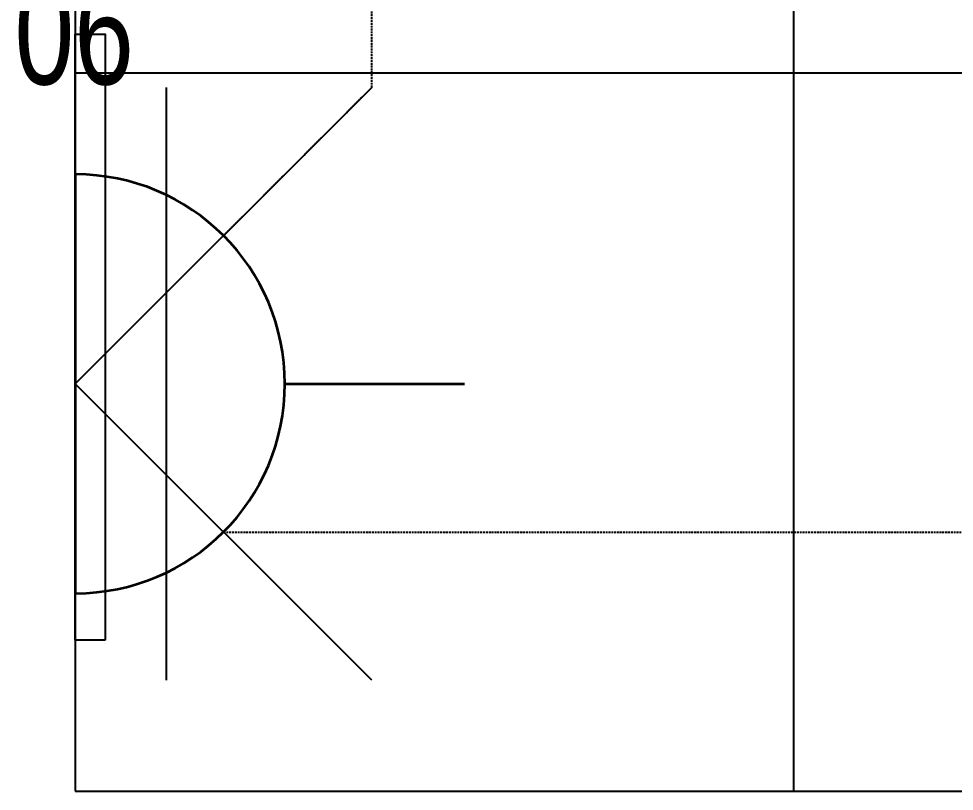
# Model space of a CAD drawing. Extents: x -12260 to 57327, y -29287 to 19916.
# Drawn here: x 29429 to 30210, y -6810 to -6165 of the extents above; entities that cross this region are included whole.
import ezdxf
from ezdxf.enums import TextEntityAlignment as Align

# ---------------------------------------------------------------- set-up
doc = ezdxf.new("R2010")
doc.units = 0
doc.header["$LTSCALE"] = 0.25
doc.linetypes.add('DASHDOT', pattern=[25.4, 12.7, -6.35, 0, -6.35])
doc.linetypes.add('HIDDEN', pattern=[9.525, 6.35, -3.175])
for name, color, linetype, lineweight in [('01-First Floor-FUR$0$72_EGR_EQP_TAG', 142, 'Continuous', 5), ('01-First Floor-FUR$0$LOADING', 253, 'Continuous', 5), ('01-First Floor-FUR$0$Walls', 251, 'Continuous', 5), ('E-LITE-CLNG-CNDT', 6, 'DASHDOT', 35), ('E-LITE-EXIT-NUMB', 6, 'Continuous', 25), ('E-POWR-FLOR-CNDT', 6, 'HIDDEN', 25), ('E-POWR-WALL @ 100', 4, 'Continuous', 35)]:
    doc.layers.add(name, color=color, linetype=linetype, lineweight=lineweight)
doc.layers.add('01-First Floor-FUR$0$FALSE CEILING', color=251, linetype='Continuous')
doc.styles.add('01-First Floor-FUR$0$X3G_ENTITY_257CFD', font='swisscl.ttf', dxfattribs={"height": 200})
doc.styles.add('DC_SIMPLEX', font='SIMPLEX.shx', dxfattribs={"width": 0.7})

# ---------------------------------------------------------------- blocks, each defined once
blk = doc.blocks.new('01-First Floor-FUR')
at = {"layer": '01-First Floor-FUR$0$FALSE CEILING', "linetype": 'Continuous'}
for p, q in [((30076, -6810), (30076, -2810)), ((29476, -6210), (32976, -6210))]:
    blk.add_line(p, q, dxfattribs=at)
at = {"layer": '01-First Floor-FUR$0$FALSE CEILING'}
blk.add_lwpolyline([(29476, -6810), (32976, -6810), (32976, -2810), (29476, -2810)], close=True, dxfattribs=at)
at = {"layer": '01-First Floor-FUR$0$FALSE CEILING', "elevation": -0.1}
blk.add_lwpolyline([(29501, -6683.69), (29476, -6683.69), (29476, -6177.69), (29501, -6177.69), (29501, -6683.69)], dxfattribs=at)
at = {"layer": '01-First Floor-FUR$0$LOADING', "elevation": -0.1}
blk.add_lwpolyline([(29501, -6683.69), (29476, -6683.69), (29476, -6177.69), (29501, -6177.69), (29501, -6683.69)], dxfattribs=at)
at = {"layer": '01-First Floor-FUR$0$Walls'}
for p, q in [((29476, -2810), (29476, -6810)), ((29476, -6810), (31896, -6810))]:
    blk.add_line(p, q, dxfattribs=at)
at = {"layer": '01-First Floor-FUR$0$72_EGR_EQP_TAG', "insert": (29475.12, -6132.2, -0.1), "char_height": 87.473, "attachment_point": 2, "style": '01-First Floor-FUR$0$X3G_ENTITY_257CFD'}
blk.add_mtext('06', dxfattribs=at)
blk = doc.blocks.new('*U11')
blk.add_line((0, 1.75), (0, 3.25))
blk.add_lwpolyline([(1.75, 0, 1), (-1.75, 0)], format="xyb", close=True)
at = {"layer": 'Defpoints'}
for p, q in [((-2.4749, 2.4749), (0, 0)), ((2.4749, 2.4749), (0, 0)), ((-2.4749, 0.7582), (2.4749, 0.7582))]:
    blk.add_line(p, q, dxfattribs=at)
at = {"layer": 'E-LITE-EXIT-NUMB', "style": 'DC_SIMPLEX', "width": 0.7, "flags": 8}
blk.add_attdef('TYPE', text='', height=2, rotation=360, dxfattribs=at).set_placement((-2.682, 5.2383), align=Align.RIGHT)
blk.add_attdef('CIRCUIT', (2.682, 5.2383), '', height=2, rotation=360, dxfattribs=at)

msp = doc.modelspace()

# ---------------------------------------------------------------- linework, layer by layer
at = {"layer": 'E-POWR-FLOR-CNDT'}
msp.add_lwpolyline([(29599.74, -6345.97), (29723.49, -6222.23), (29723.49, -4396.33), (29599.74, -4272.59)], dxfattribs=at)
msp.add_lwpolyline([(29599.74, -6593.46), (30454.65, -6593.46, -0.198912), (30525.36, -6622.75), (30588.87, -6686.26)], format="xyb", dxfattribs=at)

# ---------------------------------------------------------------- block references
at = {"layer": 'E-LITE-CLNG-CNDT'}
msp.add_blockref('01-First Floor-FUR', (0, 0), dxfattribs=at)
at = {"layer": 'E-POWR-WALL @ 100', "xscale": 100, "yscale": 100, "zscale": 100, "rotation": 269.9999999999911}
msp.add_blockref('*U11', (29476, -6469.71, -0.1), dxfattribs=at)

doc.saveas('drawing.dxf')
